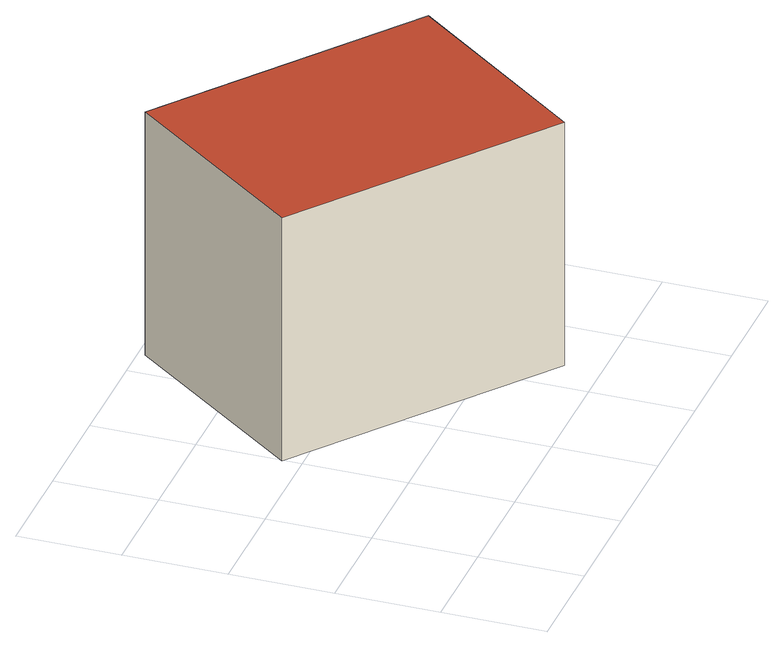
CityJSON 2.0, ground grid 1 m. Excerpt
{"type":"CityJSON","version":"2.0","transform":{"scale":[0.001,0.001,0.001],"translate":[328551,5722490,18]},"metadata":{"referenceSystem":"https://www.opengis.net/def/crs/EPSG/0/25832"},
"CityObjects":{
"building1":{"type":"Building","attributes":{"Geometrietyp2DReferenz":"3000","Gemeindeschluessel":"05170004","function":"31001_2520","roofType":"1000","measuredHeight":2.53},"geometry":[{"type":"Solid","lod":"2","boundaries":[[[[0,1,2,3]],[[4,5,1,0]],[[6,7,5,4]],[[3,2,7,6]],[[4,0,3,6]],[[1,5,7,2]]]],"semantics":{"surfaces":[{"type":"WallSurface"},{"type":"RoofSurface"},{"type":"GroundSurface"}],"values":[[0,0,0,0,1,2]]}}]}
},
"vertices":[
[4700,2097,3240],[4700,2097,713],[2313,3937,713],[2313,3937,3240],[3368,353,3240],[3368,353,713],[994,2190,3240],[994,2190,713]
]}
